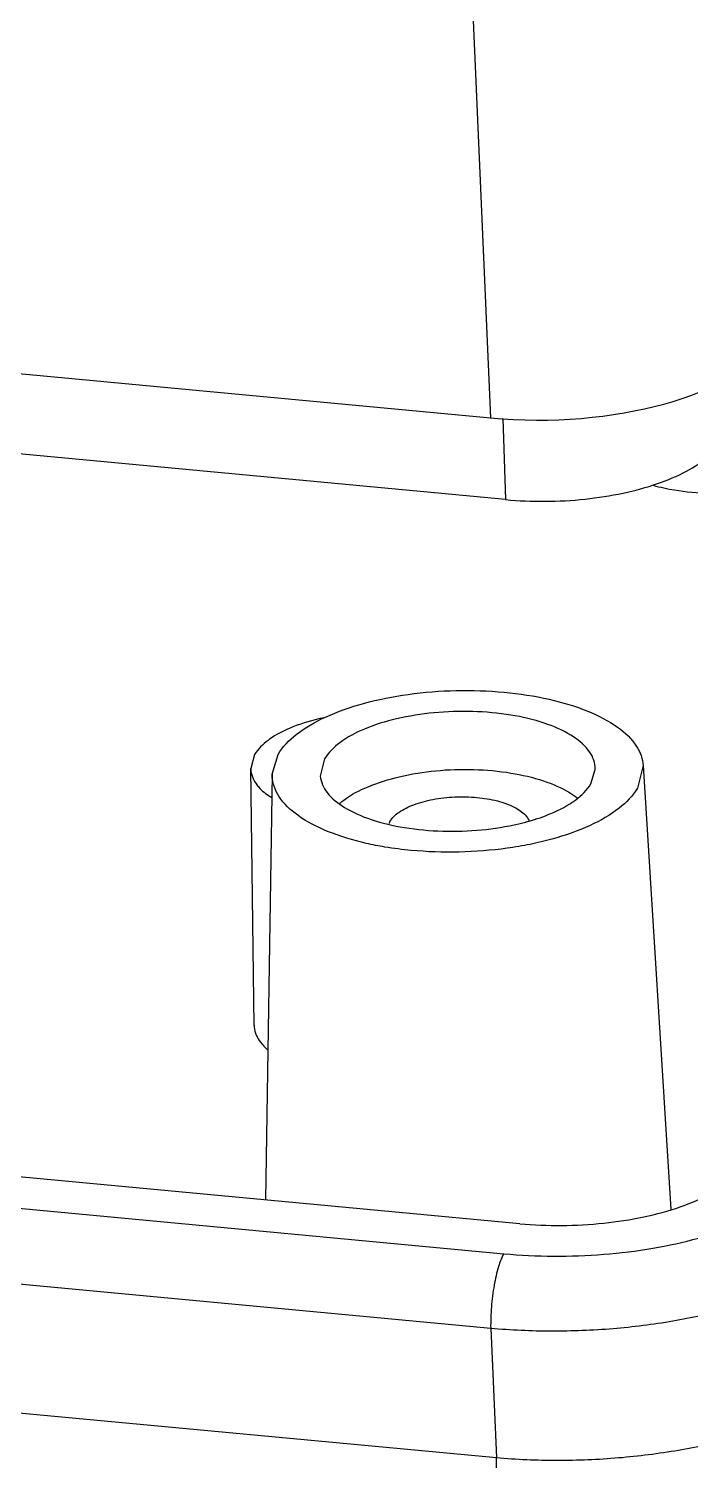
# Model space of a CAD drawing. Header units: millimetres. Extents: x 1690 to 2009, y -242 to -21.
# Drawn here: x 1793.07 to 1804.66, y -214.2 to -189.14 of the extents above; entities that cross this region are included whole.
import ezdxf

# ---------------------------------------------------------------- set-up
doc = ezdxf.new("R2010")
doc.units = ezdxf.units.MM

# ---------------------------------------------------------------- blocks, each defined once
blk = doc.blocks.new('u40')
at = {"color": 7, "linetype": 'Continuous'}
for p, q in [((-20.767, 64.646), (-19.727, 40.795)), ((-91.35, 47.509), (-19.727, 40.795)), ((-19.467, 39.365), (-91.088, 46.079)), ((-19.515, 40.786), (-19.467, 39.365)), ((-23.86, 34.901), (-23.928, 34.659)), ((-23.552, 34.557), (-23.449, 34.904)), ((-23.867, 30.158), (-23.928, 34.66)), ((-22.633, 34.828), (-22.709, 34.526)), ((-17.973, 34.391), (-17.896, 34.64)), ((-17.055, 34.709), (-17.158, 34.314)), ((-17.055, 34.709), (-16.571, 26.942)), ((-23.552, 34.557), (-23.667, 27.108)), ((-19.215, 26.691), (-90.835, 33.405)), ((-91.169, 32.885), (-19.496, 26.166)), ((-91.399, 31.582), (-19.726, 24.863)), ((-19.627, 22.591), (-91.426, 29.322)), ((-19.726, 24.863), (-19.627, 22.591))]:
    blk.add_line(p, q, dxfattribs=at)
for centre, radius, start, end in [((-21.239, 33.585), 0.291, 149.5704, 158.2707), ((-20.202, 37.815), 4.236, 283.2449, 284.5603), ((-20.135, 37.558), 3.97, 284.5625, 285.7487)]:
    blk.add_arc(centre, radius, start, end, dxfattribs=at)
blk.add_ellipse((-18.726, 42.5), major_axis=(4, 0.092), ratio=0.435226, start_param=-1.833629, end_param=-0.263517, dxfattribs=at)
for points, start_tangent, end_tangent in [([(-19.467, 39.365), (-18.773, 39.336), (-18.073, 39.374), (-17.409, 39.479), (-16.803, 39.646), (-16.297, 39.863), (-15.905, 40.125), (-15.654, 40.415)], (0.995635, -0.093332), (0.507097, 0.861889)), ([(-16.883, 39.615), (-16.506, 39.534), (-15.898, 39.477), (-15.278, 39.497), (-14.681, 39.594), (-14.17, 39.757), (-13.775, 39.976), (-13.535, 40.231)], (0.964205, -0.265156), (0.507097, 0.861889)), ([(-23.449, 34.904), (-23.131, 35.252), (-22.62, 35.557), (-21.951, 35.797), (-21.17, 35.956), (-20.33, 36.023), (-19.488, 35.994), (-18.702, 35.87), (-18.025, 35.661), (-17.503, 35.38), (-17.172, 35.046), (-17.055, 34.709)], (0.507097, 0.861889), (0.06582, -0.997831)), ([(-17.897, 34.64), (-17.897, 34.688), (-18.017, 34.981), (-18.32, 35.241), (-18.788, 35.452), (-19.372, 35.593), (-20.04, 35.656), (-20.72, 35.633), (-21.375, 35.527), (-21.936, 35.348), (-22.369, 35.108), (-22.633, 34.828)], (0.042152, 0.999111), (-0.507097, -0.861889)), ([(-22.65, 35.545), (-22.736, 35.526), (-23.237, 35.366), (-23.597, 35.171)], (-0.97821, -0.207618), (-0.814457, -0.580224)), ([(-23.597, 35.171), (-23.624, 35.151), (-23.86, 34.901)], (-0.814457, -0.580224), (-0.507097, -0.861889)), ([(-23.928, 34.659), (-23.927, 34.635), (-23.82, 34.374), (-23.766, 34.31)], (0.007142, -0.999974), (0.690796, -0.72305)), ([(-22.367, 34.049), (-22.297, 34.106), (-21.874, 34.34), (-21.326, 34.515), (-20.687, 34.619), (-20.023, 34.641), (-19.371, 34.579), (-18.801, 34.442), (-18.344, 34.236), (-18.209, 34.143)], (0.75883, 0.651288), (0.786335, -0.617801)), ([(-21.578, 33.284), (-21.904, 33.348), (-22.581, 33.558), (-23.103, 33.839), (-23.435, 34.172), (-23.552, 34.536), (-23.552, 34.557)], (-0.986363, 0.164584), (0.017172, 0.999853)), ([(-22.709, 34.526), (-22.589, 34.238), (-22.286, 33.978), (-21.818, 33.766), (-21.234, 33.625)], (0.07952, -0.996833), (0.986931, -0.161145)), ([(-19.058, 33.736), (-18.67, 33.871), (-18.237, 34.111), (-17.973, 34.391)], (0.962434, 0.271516), (0.507097, 0.861889)), ([(-23.766, 34.31), (-23.56, 34.148)], (0.690796, -0.72305), (0.850649, -0.525734)), ([(-21.49, 33.733), (-21.334, 33.891), (-21.073, 34.025), (-20.74, 34.116), (-20.355, 34.161), (-19.967, 34.152), (-19.609, 34.091), (-19.314, 33.982), (-19.118, 33.841), (-19.055, 33.75)], (0.507097, 0.861889), (0.428067, -0.903747)), ([(-17.158, 34.314), (-17.476, 33.966), (-17.986, 33.662), (-18.655, 33.422), (-19.035, 33.331)], (-0.507097, -0.861889), (-0.979901, -0.199485)), ([(-21.234, 33.625), (-20.566, 33.563), (-19.886, 33.585), (-19.232, 33.691)], (0.986931, -0.161145), (0.973368, 0.229246)), ([(-19.035, 33.331), (-19.436, 33.263), (-20.276, 33.196), (-21.118, 33.225), (-21.578, 33.284)], (-0.979901, -0.199485), (-0.986363, 0.164584)), ([(-23.866, 30.158), (-23.866, 30.133), (-23.756, 29.867), (-23.637, 29.742)], (0.007156, -0.999974), (0.760726, -0.649073)), ([(-19.496, 26.166), (-18.627, 26.123), (-17.745, 26.155), (-16.888, 26.262), (-16.087, 26.438), (-15.374, 26.678), (-14.777, 26.972), (-14.317, 27.309), (-14.014, 27.674)], (0.995641, -0.093265), (0.507329, 0.861752)), ([(-19.215, 26.691), (-18.483, 26.659), (-17.744, 26.701), (-17.044, 26.811), (-16.406, 26.986), (-15.872, 27.216), (-15.648, 27.349), (-15.459, 27.492), (-15.194, 27.797)], (0.995635, -0.093332), (0.507097, 0.861889)), ([(-19.726, 24.863), (-18.661, 24.815), (-17.584, 24.858), (-16.537, 24.99), (-15.56, 25.207), (-14.689, 25.499), (-13.959, 25.856), (-13.398, 26.264), (-13.026, 26.707)], (0.996042, -0.088883), (0.511361, 0.859366)), ([(-19.496, 26.166), (-19.589, 25.939), (-19.665, 25.613), (-19.713, 25.236), (-19.726, 24.863)], (-0.507097, -0.861889), (0.015932, -0.999873)), ([(-13.299, 23.994), (-13.86, 23.587), (-14.59, 23.231), (-15.461, 22.939), (-16.438, 22.723), (-17.486, 22.59), (-18.562, 22.545), (-19.627, 22.591)], (-0.739732, -0.672901), (-0.996237, 0.086673)), ([(-19.389, 21.709), (-19.449, 21.73), (-19.539, 21.895), (-19.601, 22.193), (-19.627, 22.591)], (-0.991898, 0.127039), (-0.015932, 0.999873))]:
    blk.add_spline(points, degree=3, dxfattribs=dict(at, start_tangent=start_tangent, end_tangent=end_tangent))

msp = doc.modelspace()

# ---------------------------------------------------------------- block references
msp.add_blockref('u40', (1820.885, -236.748))

doc.saveas('drawing.dxf')
